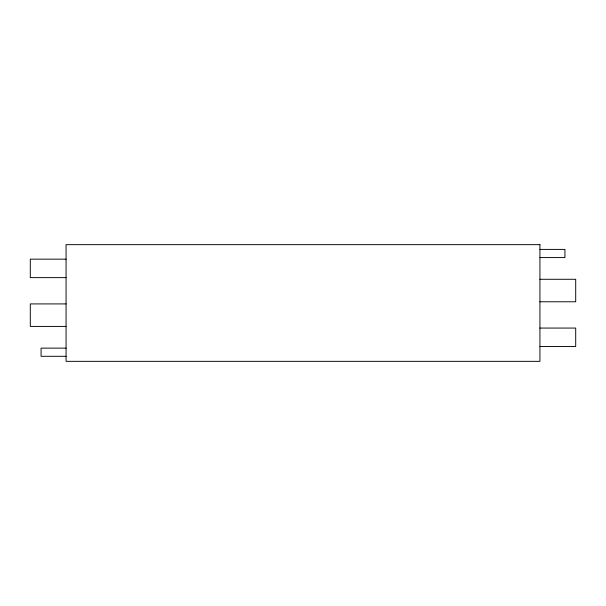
<?xml version="1.0" encoding="UTF-8"?>
<svg xmlns="http://www.w3.org/2000/svg" width="606" height="606" viewBox="0 0 606 606"><rect width="100%" height="100%" fill="white"/><g stroke="black" fill="none" stroke-linecap="round" stroke-linejoin="round"><path stroke-width="0.91" d="M539.931 249.399L564.928 249.399L564.928 257.573L539.931 257.573M66.069 259.163L30.3 259.163L30.3 277.631L66.069 277.631M539.931 279.283L575.7 279.283L575.7 301.78L539.931 301.78M66.069 303.917L30.3 303.917L30.3 326.414L66.069 326.414M539.931 328.066L575.7 328.066L575.7 346.534L539.931 346.534M66.069 348.124L41.072 348.124L41.072 356.298L66.069 356.298M539.931 244.657L66.069 244.657L66.069 361.343L539.931 361.343L539.931 244.657"/></g></svg>
